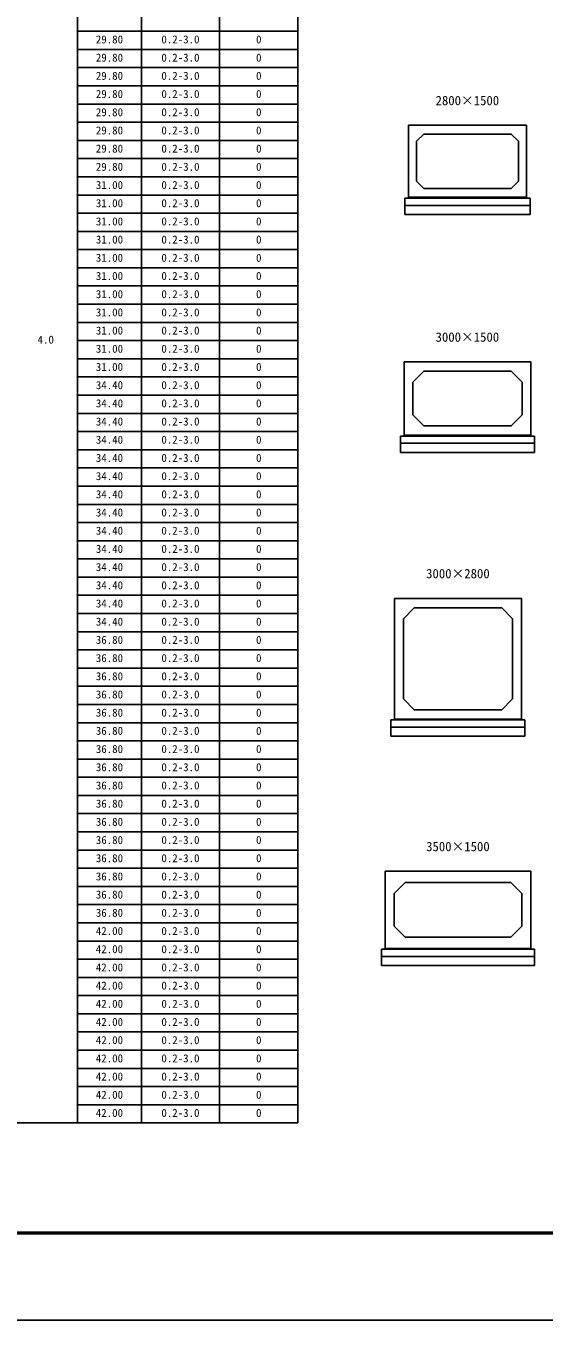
# Model space of a CAD drawing. Units: millimetres, scale not verified. Extents: x -100800 to 100800, y -35640 to 35640.
# Drawn here: x -76710 to -62479, y -35640 to -75 of the extents above; entities that cross this region are included whole.
import ezdxf
from ezdxf.enums import TextEntityAlignment as Align

# ---------------------------------------------------------------- set-up
doc = ezdxf.new("R2010")
doc.units = ezdxf.units.MM
doc.header["$LTSCALE"] = 120
for name, color, linetype, lineweight in [('0-1_Defpoints', 5, 'Continuous', 25), ('0-3_HYO', 3, 'Continuous', 25), ('0-4_HYO2', 4, 'Continuous', 25), ('0-5_OUTLINE', 3, 'Continuous', 25), ('0-7_TXT', 7, 'Continuous', 25), ('0-8_WAKU', 3, 'Continuous', 25)]:
    doc.layers.add(name, color=color, linetype=linetype, lineweight=lineweight)
doc.styles.add('ＭＳ ゴシック', font='')
doc.styles.get('ＭＳ ゴシック').set_extended_font_data('MS Gothic')

msp = doc.modelspace()

# ---------------------------------------------------------------- linework, layer by layer
at = {"layer": '0-1_Defpoints'}
msp.add_lwpolyline([(-100800, -35640), (0, -35640), (0, 35640), (-100800, 35640)], close=True, dxfattribs=at)
at = {"layer": '0-3_HYO'}
for p, q in [((-73539.8, 14277.7), (-73539.8, -30222.3)), ((-71389.8, 14277.7), (-71389.8, -30222.3)), ((-69239.8, 14277.7), (-69239.8, -30222.3)), ((-75289.8, 13777.7), (-75289.8, -30222.3)), ((-95539.8, -30222.3), (-69239.8, -30222.3))]:
    msp.add_line(p, q, dxfattribs=at)
at = {"layer": '0-4_HYO2'}
for p, q in [((-75289.8, -222.3), (-69239.8, -222.3)), ((-75289.8, -722.3), (-69239.8, -722.3)), ((-75289.8, -1222.3), (-69239.8, -1222.3)), ((-75289.8, -1722.3), (-69239.8, -1722.3)), ((-75289.8, -2222.3), (-69239.8, -2222.3)), ((-75289.8, -2722.3), (-69239.8, -2722.3)), ((-75289.8, -3222.3), (-69239.8, -3222.3)), ((-75289.8, -3722.3), (-69239.8, -3722.3)), ((-75289.8, -4222.3), (-69239.8, -4222.3)), ((-75289.8, -4722.3), (-69239.8, -4722.3)), ((-75289.8, -5222.3), (-69239.8, -5222.3)), ((-75289.8, -5722.3), (-69239.8, -5722.3)), ((-75289.8, -6222.3), (-69239.8, -6222.3)), ((-75289.8, -6722.3), (-69239.8, -6722.3)), ((-75289.8, -7222.3), (-69239.8, -7222.3)), ((-75289.8, -7722.3), (-69239.8, -7722.3)), ((-75289.8, -8222.3), (-69239.8, -8222.3)), ((-75289.8, -8722.3), (-69239.8, -8722.3)), ((-75289.8, -9222.3), (-69239.8, -9222.3)), ((-75289.8, -9722.3), (-69239.8, -9722.3)), ((-75289.8, -10222.3), (-69239.8, -10222.3)), ((-75289.8, -10722.3), (-69239.8, -10722.3)), ((-75289.8, -11222.3), (-69239.8, -11222.3)), ((-75289.8, -11722.3), (-69239.8, -11722.3)), ((-75289.8, -12222.3), (-69239.8, -12222.3)), ((-75289.8, -12722.3), (-69239.8, -12722.3)), ((-75289.8, -13222.3), (-69239.8, -13222.3)), ((-75289.8, -13722.3), (-69239.8, -13722.3)), ((-75289.8, -14222.3), (-69239.8, -14222.3)), ((-75289.8, -14722.3), (-69239.8, -14722.3)), ((-75289.8, -15222.3), (-69239.8, -15222.3)), ((-75289.8, -15722.3), (-69239.8, -15722.3)), ((-75289.8, -16222.3), (-69239.8, -16222.3)), ((-75289.8, -16722.3), (-69239.8, -16722.3)), ((-75289.8, -17222.3), (-69239.8, -17222.3)), ((-75289.8, -17722.3), (-69239.8, -17722.3)), ((-75289.8, -18222.3), (-69239.8, -18222.3)), ((-75289.8, -18722.3), (-69239.8, -18722.3)), ((-75289.8, -19222.3), (-69239.8, -19222.3)), ((-75289.8, -19722.3), (-69239.8, -19722.3)), ((-75289.8, -20222.3), (-69239.8, -20222.3)), ((-75289.8, -20722.3), (-69239.8, -20722.3)), ((-75289.8, -21222.3), (-69239.8, -21222.3)), ((-75289.8, -21722.3), (-69239.8, -21722.3)), ((-75289.8, -22222.3), (-69239.8, -22222.3)), ((-75289.8, -22722.3), (-69239.8, -22722.3)), ((-75289.8, -23222.3), (-69239.8, -23222.3)), ((-75289.8, -23722.3), (-69239.8, -23722.3)), ((-75289.8, -24222.3), (-69239.8, -24222.3)), ((-75289.8, -24722.3), (-69239.8, -24722.3)), ((-75289.8, -25222.3), (-69239.8, -25222.3)), ((-75289.8, -25722.3), (-69239.8, -25722.3)), ((-75289.8, -26222.3), (-69239.8, -26222.3)), ((-75289.8, -26722.3), (-69239.8, -26722.3)), ((-75289.8, -27222.3), (-69239.8, -27222.3)), ((-75289.8, -27722.3), (-69239.8, -27722.3)), ((-75289.8, -28222.3), (-69239.8, -28222.3)), ((-75289.8, -28722.3), (-69239.8, -28722.3)), ((-75289.8, -29222.3), (-69239.8, -29222.3)), ((-75289.8, -29722.3), (-69239.8, -29722.3))]:
    msp.add_line(p, q, dxfattribs=at)
at = {"layer": '0-5_OUTLINE'}
for p, q in [((-66204.2, -4805.9), (-66204.2, -2805.9)), ((-65784.2, -3045.9), (-65984.2, -3245.9)), ((-65784.2, -3045.9), (-63384.2, -3045.9)), ((-63384.2, -3045.9), (-63184.2, -3245.9)), ((-65984.2, -4345.9), (-65984.2, -3245.9)), ((-63184.2, -3245.9), (-63184.2, -4345.9)), ((-65984.2, -4345.9), (-65784.2, -4545.9)), ((-63384.2, -4545.9), (-65784.2, -4545.9)), ((-63384.2, -4545.9), (-63184.2, -4345.9)), ((-66304.2, -4805.9), (-66304.2, -5255.9)), ((-66304.2, -4805.9), (-62864.2, -4805.9)), ((-62964.2, -4785.9), (-66204.2, -4785.9)), ((-62864.2, -4805.9), (-62864.2, -5255.9)), ((-66304.2, -5005.9), (-62864.2, -5005.9)), ((-66304.2, -5255.9), (-62864.2, -5255.9)), ((-66324.2, -11345.9), (-66324.2, -9305.9)), ((-65784.2, -9565.9), (-66084.2, -9865.9)), ((-65784.2, -9565.9), (-63384.2, -9565.9)), ((-63084.2, -9865.9), (-63384.2, -9565.9)), ((-66084.2, -10765.9), (-66084.2, -9865.9)), ((-63084.2, -9865.9), (-63084.2, -10765.9)), ((-66084.2, -10765.9), (-65784.2, -11065.9)), ((-63384.2, -11065.9), (-63084.2, -10765.9)), ((-66424.2, -11345.9), (-66424.2, -11795.9)), ((-66424.2, -11345.9), (-62744.2, -11345.9)), ((-62844.2, -11325.9), (-66324.2, -11325.9)), ((-63384.2, -11065.9), (-65784.2, -11065.9)), ((-62744.2, -11345.9), (-62744.2, -11795.9)), ((-66424.2, -11545.9), (-62744.2, -11545.9)), ((-66424.2, -11795.9), (-62744.2, -11795.9)), ((-66584.2, -19145.9), (-66584.2, -15805.9)), ((-66044.2, -16065.9), (-66344.2, -16365.9)), ((-66044.2, -16065.9), (-63644.2, -16065.9)), ((-63344.2, -16365.9), (-63644.2, -16065.9)), ((-66344.2, -18565.9), (-66344.2, -16365.9)), ((-63344.2, -16365.9), (-63344.2, -18565.9)), ((-66344.2, -18565.9), (-66044.2, -18865.9)), ((-63644.2, -18865.9), (-63344.2, -18565.9)), ((-66684.2, -19145.9), (-66684.2, -19595.9)), ((-66684.2, -19145.9), (-63004.2, -19145.9)), ((-63104.2, -19125.9), (-66584.2, -19125.9)), ((-63644.2, -18865.9), (-66044.2, -18865.9)), ((-63004.2, -19145.9), (-63004.2, -19595.9)), ((-66684.2, -19345.9), (-63004.2, -19345.9)), ((-66684.2, -19595.9), (-63004.2, -19595.9)), ((-66844.2, -25445.9), (-66844.2, -23305.9)), ((-66294.2, -23615.9), (-66594.2, -23915.9)), ((-66294.2, -23615.9), (-63394.2, -23615.9)), ((-63094.2, -23915.9), (-63394.2, -23615.9)), ((-66594.2, -24815.9), (-66594.2, -23915.9)), ((-63094.2, -23915.9), (-63094.2, -24815.9)), ((-66594.2, -24815.9), (-66294.2, -25115.9)), ((-63394.2, -25115.9), (-63094.2, -24815.9)), ((-63394.2, -25115.9), (-66294.2, -25115.9)), ((-66944.2, -25445.9), (-66944.2, -25895.9)), ((-66944.2, -25445.9), (-62744.2, -25445.9)), ((-62844.2, -25425.9), (-66844.2, -25425.9)), ((-62744.2, -25445.9), (-62744.2, -25895.9)), ((-66944.2, -25645.9), (-62744.2, -25645.9)), ((-66944.2, -25895.9), (-62744.2, -25895.9))]:
    msp.add_line(p, q, dxfattribs=at)
for points in [[(-66204.2, -2805.9), (-62964.2, -2805.9), (-62964.2, -4805.9)], [(-66324.2, -9305.9), (-62844.2, -9305.9), (-62844.2, -11345.9)], [(-66584.2, -15805.9), (-63104.2, -15805.9), (-63104.2, -19145.9)], [(-66844.2, -23305.9), (-62844.2, -23305.9), (-62844.2, -25445.9)]]:
    msp.add_lwpolyline(points, dxfattribs=at)
at = {"layer": '0-8_WAKU', "lineweight": 50}
msp.add_lwpolyline([(-98400, -33240), (-2400, -33240), (-2400, 33240), (-98400, 33240)], close=True, dxfattribs=at)

# ---------------------------------------------------------------- texts
at = {"layer": '0-7_TXT', "style": 'ＭＳ ゴシック'}
for s, height, p in [('29.80', 219.9, (-74789.8, -622.3)), ('0.2-3.0', 219.9, (-72989.8, -622.3)), ('0', 219.9, (-70389.8, -622.3)), ('29.80', 219.9, (-74789.8, -1122.3)), ('0.2-3.0', 219.9, (-72989.8, -1122.3)), ('0', 219.9, (-70389.8, -1122.3)), ('29.80', 219.9, (-74789.8, -1622.3)), ('0.2-3.0', 219.9, (-72989.8, -1622.3)), ('0', 219.9, (-70389.8, -1622.3)), ('29.80', 219.9, (-74789.8, -2122.3)), ('0.2-3.0', 219.9, (-72989.8, -2122.3)), ('0', 219.9, (-70389.8, -2122.3)), ('2800×1500', 256.6, (-65459.2, -2330.9)), ('29.80', 219.9, (-74789.8, -2622.3)), ('0.2-3.0', 219.9, (-72989.8, -2622.3)), ('0', 219.9, (-70389.8, -2622.3)), ('29.80', 219.9, (-74789.8, -3122.3)), ('0.2-3.0', 219.9, (-72989.8, -3122.3)), ('0', 219.9, (-70389.8, -3122.3)), ('29.80', 219.9, (-74789.8, -3622.3)), ('0.2-3.0', 219.9, (-72989.7, -3622.3)), ('0', 219.9, (-70389.7, -3622.3)), ('29.80', 219.9, (-74789.8, -4122.3)), ('0.2-3.0', 219.9, (-72989.7, -4122.3)), ('0', 219.9, (-70389.7, -4122.3)), ('31.00', 219.9, (-74789.8, -4622.3)), ('0.2-3.0', 219.9, (-72989.7, -4622.3)), ('0', 219.9, (-70389.7, -4622.3)), ('31.00', 219.9, (-74789.8, -5122.3)), ('0.2-3.0', 219.9, (-72989.7, -5122.3)), ('0', 219.9, (-70389.7, -5122.3)), ('31.00', 219.9, (-74789.8, -5622.3)), ('0.2-3.0', 219.9, (-72989.7, -5622.3)), ('0', 219.9, (-70389.7, -5622.3)), ('31.00', 219.9, (-74789.8, -6122.3)), ('0.2-3.0', 219.9, (-72989.7, -6122.3)), ('0', 219.9, (-70389.7, -6122.3)), ('31.00', 219.9, (-74789.8, -6622.3)), ('0.2-3.0', 219.9, (-72989.7, -6622.3)), ('0', 219.9, (-70389.7, -6622.3)), ('31.00', 219.9, (-74789.8, -7122.3)), ('0.2-3.0', 219.9, (-72989.7, -7122.3)), ('0', 219.9, (-70389.7, -7122.3)), ('31.00', 219.9, (-74789.8, -7622.3)), ('0.2-3.0', 219.9, (-72989.7, -7622.3)), ('0', 219.9, (-70389.7, -7622.3)), ('31.00', 219.9, (-74789.8, -8122.3)), ('0.2-3.0', 219.9, (-72989.7, -8122.3)), ('0', 219.9, (-70389.7, -8122.3)), ('31.00', 219.9, (-74789.8, -8622.3)), ('0.2-3.0', 219.9, (-72989.7, -8622.3)), ('0', 219.9, (-70389.7, -8622.3)), ('3000×1500', 256.6, (-65459.2, -8830.9)), ('4.0', 219.9, (-76389.8, -8872.3)), ('31.00', 219.9, (-74789.8, -9122.3)), ('0.2-3.0', 219.9, (-72989.7, -9122.3)), ('0', 219.9, (-70389.7, -9122.3)), ('31.00', 219.9, (-74789.8, -9622.3)), ('0.2-3.0', 219.9, (-72989.7, -9622.3)), ('0', 219.9, (-70389.7, -9622.3)), ('34.40', 219.9, (-74789.8, -10122.3)), ('0.2-3.0', 219.9, (-72989.7, -10122.3)), ('0', 219.9, (-70389.7, -10122.3)), ('34.40', 219.9, (-74789.8, -10622.3)), ('0.2-3.0', 219.9, (-72989.7, -10622.3)), ('0', 219.9, (-70389.7, -10622.3)), ('34.40', 219.9, (-74789.8, -11122.3)), ('0.2-3.0', 219.9, (-72989.7, -11122.3)), ('0', 219.9, (-70389.7, -11122.3)), ('34.40', 219.9, (-74789.8, -11622.3)), ('0.2-3.0', 219.9, (-72989.7, -11622.3)), ('0', 219.9, (-70389.7, -11622.3)), ('34.40', 219.9, (-74789.8, -12122.3)), ('0.2-3.0', 219.9, (-72989.7, -12122.3)), ('0', 219.9, (-70389.7, -12122.3)), ('34.40', 219.9, (-74789.8, -12622.3)), ('0.2-3.0', 219.9, (-72989.7, -12622.3)), ('0', 219.9, (-70389.7, -12622.3)), ('34.40', 219.9, (-74789.8, -13122.3)), ('0.2-3.0', 219.9, (-72989.7, -13122.3)), ('0', 219.9, (-70389.7, -13122.3)), ('34.40', 219.9, (-74789.8, -13622.3)), ('0.2-3.0', 219.9, (-72989.7, -13622.3)), ('0', 219.9, (-70389.7, -13622.3)), ('34.40', 219.9, (-74789.8, -14122.3)), ('0.2-3.0', 219.9, (-72989.7, -14122.3)), ('0', 219.9, (-70389.7, -14122.3)), ('34.40', 219.9, (-74789.8, -14622.3)), ('0.2-3.0', 219.9, (-72989.7, -14622.3)), ('0', 219.9, (-70389.7, -14622.3)), ('34.40', 219.9, (-74789.8, -15122.3)), ('0.2-3.0', 219.9, (-72989.7, -15122.3)), ('0', 219.9, (-70389.7, -15122.3)), ('3000×2800', 256.6, (-65719.2, -15330.9)), ('34.40', 219.9, (-74789.8, -15622.3)), ('0.2-3.0', 219.9, (-72989.7, -15622.3)), ('0', 219.9, (-70389.7, -15622.3)), ('34.40', 219.9, (-74789.8, -16122.3)), ('0.2-3.0', 219.9, (-72989.7, -16122.3)), ('0', 219.9, (-70389.7, -16122.3)), ('34.40', 219.9, (-74789.8, -16622.3)), ('0.2-3.0', 219.9, (-72989.7, -16622.3)), ('0', 219.9, (-70389.7, -16622.3)), ('36.80', 219.9, (-74789.8, -17122.3)), ('0.2-3.0', 219.9, (-72989.7, -17122.3)), ('0', 219.9, (-70389.7, -17122.3)), ('36.80', 219.9, (-74789.8, -17622.3)), ('0.2-3.0', 219.9, (-72989.7, -17622.3)), ('0', 219.9, (-70389.7, -17622.3)), ('36.80', 219.9, (-74789.8, -18122.3)), ('0.2-3.0', 219.9, (-72989.7, -18122.3)), ('0', 219.9, (-70389.7, -18122.3)), ('36.80', 219.9, (-74789.8, -18622.3)), ('0.2-3.0', 219.9, (-72989.7, -18622.3)), ('0', 219.9, (-70389.7, -18622.3)), ('36.80', 219.9, (-74789.8, -19122.3)), ('0.2-3.0', 219.9, (-72989.7, -19122.3)), ('0', 219.9, (-70389.7, -19122.3)), ('36.80', 219.9, (-74789.8, -19622.3)), ('0.2-3.0', 219.9, (-72989.7, -19622.3)), ('0', 219.9, (-70389.7, -19622.3)), ('36.80', 219.9, (-74789.8, -20122.3)), ('0.2-3.0', 219.9, (-72989.7, -20122.3)), ('0', 219.9, (-70389.7, -20122.3)), ('36.80', 219.9, (-74789.8, -20622.3)), ('0.2-3.0', 219.9, (-72989.7, -20622.3)), ('0', 219.9, (-70389.7, -20622.3)), ('36.80', 219.9, (-74789.8, -21122.3)), ('0.2-3.0', 219.9, (-72989.7, -21122.3)), ('0', 219.9, (-70389.7, -21122.3)), ('36.80', 219.9, (-74789.8, -21622.3)), ('0.2-3.0', 219.9, (-72989.7, -21622.3)), ('0', 219.9, (-70389.7, -21622.3)), ('36.80', 219.9, (-74789.8, -22122.3)), ('0.2-3.0', 219.9, (-72989.7, -22122.3)), ('0', 219.9, (-70389.7, -22122.3)), ('36.80', 219.9, (-74789.8, -22622.3)), ('0.2-3.0', 219.9, (-72989.7, -22622.3)), ('0', 219.9, (-70389.7, -22622.3)), ('3500×1500', 256.6, (-65719.2, -22830.9)), ('36.80', 219.9, (-74789.8, -23122.3)), ('0.2-3.0', 219.9, (-72989.7, -23122.3)), ('0', 219.9, (-70389.7, -23122.3)), ('36.80', 219.9, (-74789.8, -23622.3)), ('0.2-3.0', 219.9, (-72989.7, -23622.3)), ('0', 219.9, (-70389.7, -23622.3)), ('36.80', 219.9, (-74789.8, -24122.3)), ('0.2-3.0', 219.9, (-72989.7, -24122.3)), ('0', 219.9, (-70389.7, -24122.3)), ('36.80', 219.9, (-74789.8, -24622.3)), ('0.2-3.0', 219.9, (-72989.7, -24622.3)), ('0', 219.9, (-70389.7, -24622.3)), ('42.00', 219.9, (-74789.8, -25122.3)), ('0.2-3.0', 219.9, (-72989.7, -25122.3)), ('0', 219.9, (-70389.7, -25122.3)), ('42.00', 219.9, (-74789.8, -25622.3)), ('0.2-3.0', 219.9, (-72989.7, -25622.3)), ('0', 219.9, (-70389.7, -25622.3)), ('42.00', 219.9, (-74789.8, -26122.3)), ('0.2-3.0', 219.9, (-72989.7, -26122.3)), ('0', 219.9, (-70389.7, -26122.3)), ('42.00', 219.9, (-74789.8, -26622.3)), ('0.2-3.0', 219.9, (-72989.7, -26622.3)), ('0', 219.9, (-70389.7, -26622.3)), ('42.00', 219.9, (-74789.8, -27122.3)), ('0.2-3.0', 219.9, (-72989.7, -27122.3)), ('0', 219.9, (-70389.7, -27122.3)), ('42.00', 219.9, (-74789.8, -27622.3)), ('0.2-3.0', 219.9, (-72989.7, -27622.3)), ('0', 219.9, (-70389.7, -27622.3)), ('42.00', 219.9, (-74789.8, -28122.3)), ('0.2-3.0', 219.9, (-72989.7, -28122.3)), ('0', 219.9, (-70389.7, -28122.3)), ('42.00', 219.9, (-74789.8, -28622.3)), ('0.2-3.0', 219.9, (-72989.7, -28622.3)), ('0', 219.9, (-70389.7, -28622.3)), ('42.00', 219.9, (-74789.8, -29122.3)), ('0.2-3.0', 219.9, (-72989.7, -29122.3)), ('0', 219.9, (-70389.7, -29122.3)), ('42.00', 219.9, (-74789.8, -29622.3)), ('0.2-3.0', 219.9, (-72989.7, -29622.3)), ('0', 219.9, (-70389.7, -29622.3)), ('42.00', 219.9, (-74789.8, -30122.3)), ('0.2-3.0', 219.9, (-72989.7, -30122.3)), ('0', 219.9, (-70389.7, -30122.3))]:
    msp.add_text(s, height=height, dxfattribs=at).set_placement(p, align=Align.BOTTOM_LEFT)

doc.saveas('drawing.dxf')
